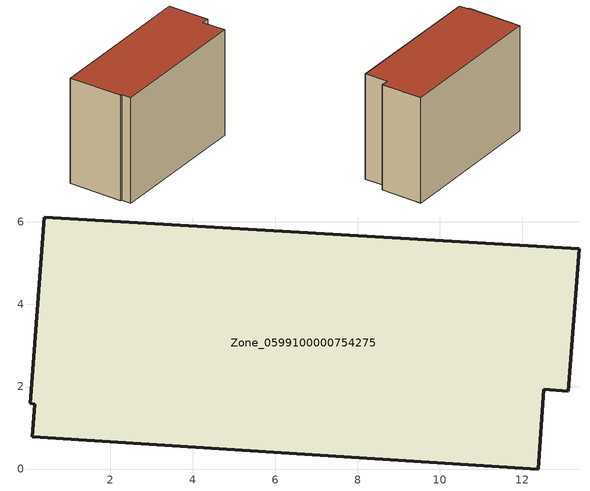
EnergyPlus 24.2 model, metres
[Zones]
Zone_0599100000754275
 floor ground (C_G): 13.11,1.89 12.51,1.94 12.38,0 0.11,0.79 0.17,1.57 0.06,1.6 0.39,6.11 13.38,5.34 z0
 wall outside (C_F): 12.51,1.94 13.11,1.89 13.38,5.34 0.39,6.11 0.06,1.6 0.17,1.57 0.11,0.79 12.38,0 12.51,1.94 z0:8.89
 roof outside (C_R): 0.17,1.57 0.11,0.79 12.38,0 12.51,1.94 13.11,1.89 13.38,5.34 0.39,6.11 0.06,1.6 z8.89
[BUILDING]
Pand.0599100000754275: North Axis=0; Terrain=City; Loads Convergence Tolerance Value=0.04; Temperature Convergence Tolerance Value=0.4; Solar Distribution=FullExterior; Maximum Number of Warmup Days=25; Minimum Number of Warmup Days=1
[Site:Location]
Rotterdam.The.Hague.AP_ZH_NLD Design_Conditions: Latitude=51.96; Longitude=4.45; Time Zone=1; Elevation=-4.5
[SITE:GROUNDTEMPERATURE:BUILDINGSURFACE]
18, 18, 18, 18, 18, 18, 18, 18, 18, 18, 18, 18
[MATERIAL] Thermal Absorptance=0.9; Solar Absorptance=0.7; Visible Absorptance=0.7
Name | Roughness | Thickness | Conductivity | Density | Specific Heat
G.TI.2006-2014 | MediumSmooth | 0.15 | 0.06 | 540 | 1210
F.TI.2006-2014 | Rough | 0.3 | 0.12 | 1920 | 840
R.TI.2006-2014 | MediumRough | 0.2 | 0.08 | 1500 | 1000
[CONSTRUCTION]
C_G: G.TI.2006-2014
C_F: F.TI.2006-2014
C_R: R.TI.2006-2014
[ZONE]
Zone_0599100000754275: Type=1; Multiplier=1; Ceiling Height=Autocalculate; Volume=Autocalculate; Floor Area=autocalculate; Part of Total Floor Area=Yes
[ZONEINFILTRATION:DESIGNFLOWRATE]
Infil_Zone_0599100000754275: Zone or ZoneList or Space or SpaceList=Zone_0599100000754275; Schedule=AlwaysOn; Design Flow Rate Calculation Method=Flow/Area; Flow Rate per Floor Area=0.0015; Constant Term Coefficient=1; Temperature Term Coefficient=0; Velocity Term Coefficient=0; Velocity Squared Term Coefficient=0
[HVACTEMPLATE:ZONE:IDEALLOADSAIRSYSTEM]
Zone_0599100000754275: Maximum Heating Supply Air Temperature=50; Minimum Cooling Supply Air Temperature=13; Maximum Heating Supply Air Humidity Ratio=0.0156; Minimum Cooling Supply Air Humidity Ratio=0.0077; Heating Limit=NoLimit; Cooling Limit=NoLimit; Dehumidification Control Type=ConstantSensibleHeatRatio; Cooling Sensible Heat Ratio=0.7; Dehumidification Setpoint=60; Humidification Control Type=None; Humidification Setpoint=30; Outdoor Air Method=None; Outdoor Air Flow Rate per Person=0.00944; Outdoor Air Flow Rate per Zone Floor Area=0; Outdoor Air Flow Rate per Zone=0; Demand Controlled Ventilation Type=None; Outdoor Air Economizer Type=NoEconomizer; Heat Recovery Type=None; Sensible Heat Recovery Effectiveness=0.7; Latent Heat Recovery Effectiveness=0.65
[ZONECONTROL:THERMOSTAT]
ThermostatControl_Zone_0599100000754275: Zone or ZoneList=Zone_0599100000754275; Control Type Schedule=DualSetpointControlType; Control 1=Thermostat_Zone_0599100000754275; Temperature Difference Between Cutout And Setpoint=0
[THERMOSTATSETPOINT:DUALSETPOINT]
Thermostat_Zone_0599100000754275: Heating Setpoint Temperature Schedule=HeatingSetpoint_Zone_0599100000754275; Cooling Setpoint Temperature Schedule=CoolingSetpoint_Zone_0599100000754275
[SCHEDULE:COMPACT]
HeatingSetpoint_Zone_0599100000754275: Through: 12/31, For: AllDays, Until: 24:00, 21
CoolingSetpoint_Zone_0599100000754275: Through: 12/31, For: AllDays, Until: 24:00, 24
DualSetpointControlType: Through: 12/31, For: AllDays, Until: 24:00, 4
AlwaysOn: Through: 12/31, For: AllDays, Until: 24:00, 1
